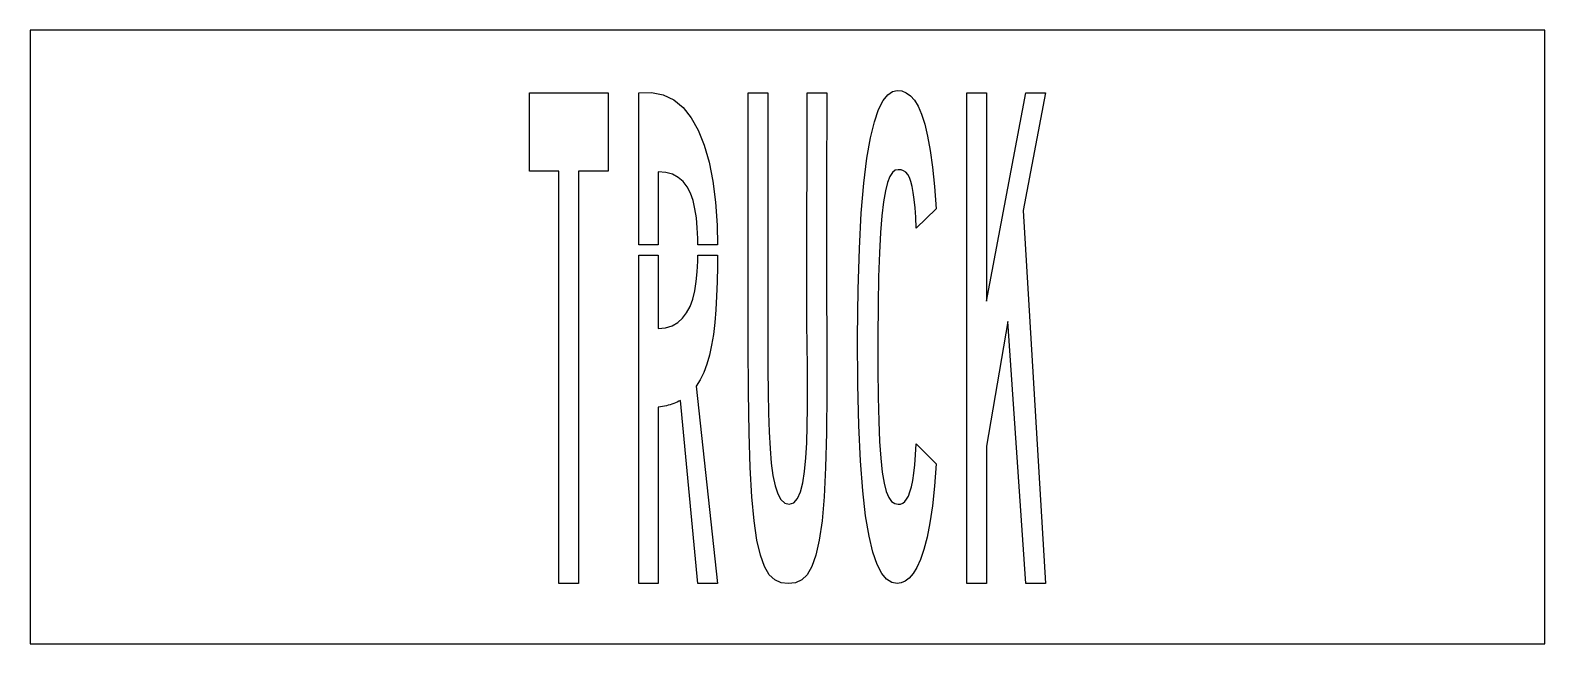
# Model space of a CAD drawing. Extents: x 0 to 74, y 0 to 30.
import ezdxf

# ---------------------------------------------------------------- set-up
doc = ezdxf.new("R2010")
doc.units = 0
doc.layers.add('CUT', color=7, linetype='Continuous')
doc.layers.add('OUTSIDE', color=1, linetype='Continuous')

msp = doc.modelspace()

# ---------------------------------------------------------------- linework, layer by layer
at = {"layer": 'CUT'}
for points in [[(26.788, 2.9448), (25.828, 2.9448), (25.828, 23.1048), (24.388, 23.1048), (24.388, 26.9448), (28.2304, 26.9448), (28.2304, 23.1048), (26.788, 23.1048)], [(32.6416, 25.1088), (32.932, 24.3816), (33.1672, 23.5464), (33.3496, 22.6128), (33.4792, 21.5856), (33.556, 20.4672), (33.5754, 19.499), (32.6242, 19.499), (32.62, 19.8192), (32.5936, 20.34), (32.548, 20.8224), (32.4784, 21.2664), (32.3824, 21.6696), (32.2552, 22.0272), (32.0968, 22.3368), (31.9, 22.5984), (31.6624, 22.8048), (31.384, 22.956), (31.0576, 23.0472), (30.6832, 23.0784), (30.6832, 22.44), (30.6832, 21.8016), (30.6832, 21.1632), (30.6832, 20.5248), (30.6832, 19.8864), (30.6832, 19.499), (29.7304, 19.499), (29.7304, 20.9424), (29.7304, 22.9416), (29.7304, 24.9408), (29.7304, 26.9352), (30.3568, 26.9616), (30.928, 26.8464), (31.4392, 26.5992), (31.8952, 26.2224), (32.296, 25.7232)], [(36.0328, 20.7312), (36.0352, 19.9344), (36.0352, 19.0392), (36.0352, 18.0528), (36.0376, 16.9824), (36.04, 15.8352), (36.04, 14.6136), (36.0448, 13.404), (36.0544, 12.2928), (36.0712, 11.2776), (36.1024, 10.3608), (36.1456, 9.5448), (36.2056, 8.8344), (36.2872, 8.2248), (36.3904, 7.7232), (36.52, 7.332), (36.676, 7.0488), (36.8656, 6.876), (37.0864, 6.8184), (37.3048, 6.888), (37.4872, 7.0944), (37.6336, 7.4232), (37.7488, 7.872), (37.8352, 8.4288), (37.8976, 9.084), (37.9408, 9.8304), (37.9648, 10.6584), (37.9768, 11.5584), (37.9768, 12.5232), (37.9696, 13.5456), (37.96, 14.6136), (37.9528, 15.66), (37.948, 16.6968), (37.9456, 17.7096), (37.9432, 18.6768), (37.9432, 19.5912), (37.9456, 20.4312), (37.948, 21.1848), (37.9528, 21.8352), (37.9552, 22.368), (37.9576, 26.9448), (37.96, 26.9448), (38.9152, 26.9448), (38.9128, 22.2744), (38.9104, 21.7008), (38.908, 21.012), (38.908, 20.2272), (38.908, 19.368), (38.908, 18.4512), (38.9104, 17.496), (38.9128, 16.5264), (38.9176, 15.5592), (38.9224, 14.6136), (38.9248, 12.3048), (38.9056, 10.3128), (38.86, 8.616), (38.788, 7.1904), (38.6872, 6.0168), (38.5552, 5.0688), (38.392, 4.3272), (38.1952, 3.7704), (37.9648, 3.3768), (37.6936, 3.1224), (37.3864, 2.9856), (37.0384, 2.9448), (36.6904, 2.9856), (36.3808, 3.1224), (36.1096, 3.3768), (35.8744, 3.7704), (35.6728, 4.3272), (35.5048, 5.0688), (35.368, 6.0168), (35.26, 7.1904), (35.1784, 8.616), (35.1232, 10.3128), (35.0896, 12.3048), (35.08, 14.6136), (35.08, 26.9448), (36.0352, 26.9448), (36.0328, 22.4712), (36.0328, 22.0056), (36.0328, 21.4248)], [(43.1896, 21.7224), (43.144, 22.068), (43.0912, 22.3608), (43.0312, 22.6008), (42.9592, 22.7928), (42.8776, 22.944), (42.7816, 23.0544), (42.6736, 23.1288), (42.5488, 23.1696), (42.4096, 23.1816), (42.2632, 23.1504), (42.1288, 23.0424), (42.004, 22.848), (41.8888, 22.5528), (41.7856, 22.1448), (41.692, 21.6096), (41.6104, 20.9328), (41.5432, 20.1048), (41.4904, 19.1112), (41.4496, 17.9376), (41.4232, 16.572), (41.4112, 15), (41.4136, 13.428), (41.4304, 12.0624), (41.4592, 10.8888), (41.5024, 9.8952), (41.56, 9.0672), (41.632, 8.3904), (41.7208, 7.8552), (41.8264, 7.4472), (41.9464, 7.152), (42.0832, 6.9576), (42.2368, 6.852), (42.4096, 6.8184), (42.5248, 6.8328), (42.6304, 6.876), (42.7312, 6.9528), (42.8224, 7.068), (42.9088, 7.224), (42.9856, 7.4256), (43.0552, 7.6752), (43.1176, 7.9776), (43.1728, 8.3352), (43.2208, 8.7528), (43.2616, 9.2352), (43.2952, 9.7824), (44.2624, 8.796), (44.1808, 7.7016), (44.08, 6.744), (43.9576, 5.916), (43.8208, 5.208), (43.6672, 4.6128), (43.5016, 4.1232), (43.3264, 3.7296), (43.1416, 3.4272), (42.952, 3.204), (42.7576, 3.0552), (42.5584, 2.9712), (42.3616, 2.9448), (42.0976, 2.9928), (41.8456, 3.1512), (41.6056, 3.4368), (41.38, 3.8712), (41.1712, 4.4736), (40.984, 5.2632), (40.8184, 6.2568), (40.6792, 7.4784), (40.5688, 8.9424), (40.4872, 10.6728), (40.4368, 12.684), (40.4248, 15), (40.4488, 17.316), (40.5112, 19.3272), (40.6072, 21.0576), (40.7296, 22.5216), (40.8808, 23.7432), (41.0536, 24.7368), (41.2456, 25.5264), (41.452, 26.1288), (41.6704, 26.5632), (41.896, 26.8488), (42.1288, 27.0072), (42.3616, 27.0552), (42.5872, 27.0312), (42.8032, 26.9472), (43.0072, 26.8008), (43.2016, 26.5824), (43.3816, 26.2848), (43.5496, 25.896), (43.7056, 25.4136), (43.8472, 24.8256), (43.9744, 24.1248), (44.0872, 23.3064), (44.188, 22.3584), (44.2696, 21.2736), (43.2952, 20.3208), (43.264, 20.8536), (43.2304, 21.3192)], [(46.7296, 16.7448), (48.6496, 26.9448), (49.612, 26.9448), (48.508, 21.1848), (49.612, 2.9448), (48.6496, 2.9448), (47.7616, 15.7536), (46.7296, 9.6648), (46.7296, 2.9448), (45.7696, 2.9448), (45.7696, 26.9448), (46.7296, 26.9448)], [(33.5368, 16.992), (33.4984, 16.3248), (33.4456, 15.7056), (33.376, 15.1296), (33.2896, 14.5968), (33.184, 14.1096), (33.0568, 13.6656), (32.9056, 13.2648), (32.7328, 12.9072), (32.5312, 12.5904), (33.5728, 2.9448), (32.6248, 2.9448), (31.7656, 11.9016), (31.6888, 11.8608), (31.6072, 11.82), (31.5256, 11.784), (31.4416, 11.748), (31.3552, 11.7168), (31.2664, 11.688), (31.1752, 11.6616), (31.0816, 11.6376), (30.9856, 11.616), (30.8872, 11.5968), (30.7864, 11.58), (30.6832, 11.5656), (30.6832, 10.848), (30.6832, 10.1304), (30.6808, 9.4104), (30.6808, 8.6928), (30.6808, 7.9752), (30.6784, 7.2552), (30.6784, 6.5376), (30.676, 5.8176), (30.676, 5.1), (30.676, 4.38), (30.676, 3.6624), (30.676, 2.9448), (30.5968, 2.9448), (30.5176, 2.9448), (30.4384, 2.9448), (30.3592, 2.9448), (30.28, 2.9448), (30.2032, 2.9448), (30.124, 2.9448), (30.0448, 2.9448), (29.968, 2.9448), (29.8888, 2.9448), (29.8096, 2.9448), (29.7304, 2.9448), (29.7304, 4.9416), (29.7304, 6.9384), (29.7304, 8.9376), (29.7304, 10.9368), (29.7304, 12.9384), (29.7304, 14.94), (29.7304, 16.9416), (29.7304, 18.9432), (29.7304, 18.997), (30.6832, 18.997), (30.6832, 18.6096), (30.6832, 17.9712), (30.6832, 17.3328), (30.6832, 16.6944), (30.6832, 16.056), (30.6832, 15.4176), (31.0456, 15.4536), (31.3648, 15.5496), (31.6408, 15.7056), (31.876, 15.9192), (32.0728, 16.1832), (32.236, 16.4952), (32.368, 16.8576), (32.4688, 17.2608), (32.5408, 17.7072), (32.5912, 18.192), (32.62, 18.7128), (32.6237, 18.997), (33.5784, 18.997), (33.5752, 18.4632), (33.5608, 17.7048)]]:
    msp.add_lwpolyline(points, close=True, dxfattribs=at)
at = {"layer": 'OUTSIDE'}
msp.add_lwpolyline([(0, 0), (74, 0), (74, 30), (0, 30)], close=True, dxfattribs=at)

doc.saveas('drawing.dxf')
